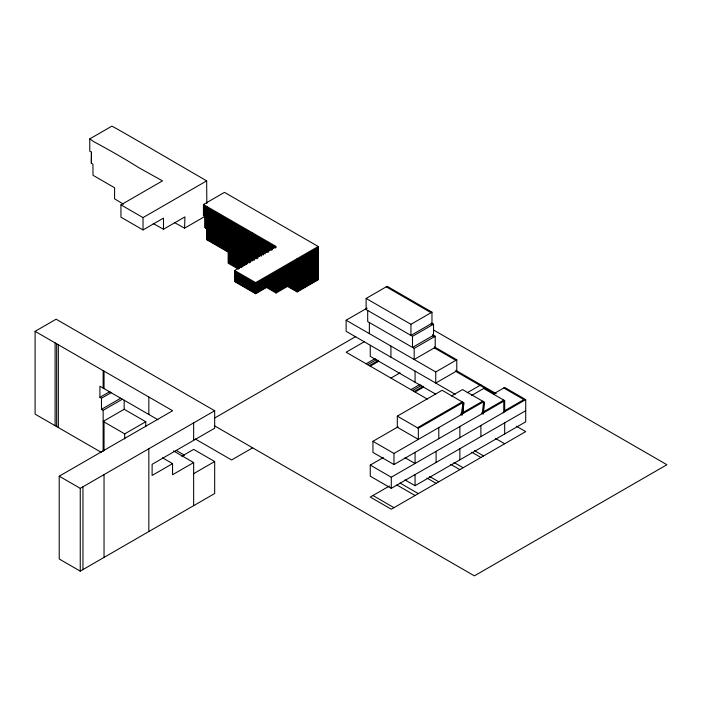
<?xml version="1.0" encoding="UTF-8"?>
<svg xmlns="http://www.w3.org/2000/svg" width="702" height="702" viewBox="0 0 702 702"><rect width="100%" height="100%" fill="white"/><g stroke="black" fill="none" stroke-linecap="round" stroke-linejoin="round"><path stroke-width="1.05" d="M206.827 203.536L206.66 180.87L161.609 154.668A1077.175 140.891 35.4 0 0 116.804 128.791L111.864 126.141L89.777 138.891L89.777 151.22L91.339 152.123L91.339 163.224L92.945 164.233L93.015 175.298L114.584 187.75L114.584 198.859L123.491 204.194M174.342 222.499L184.573 228.159L184.942 216.909L163.487 229.229L153.255 223.569M91.339 163.224L91.532 152.071M482.274 413.583L483.599 401.711L393.98 453.457L372.946 441.312L372.946 452.413L393.98 464.557L504.685 400.649L504.685 411.749M461.196 414.645L463.144 402.421L418.339 428.29L397.306 416.146L397.306 427.246L418.339 439.391L418.339 428.29M503.123 412.873L503.764 412.285L503.764 400.122L483.23 411.977M205.747 215.953L184.573 228.159M163.487 229.229L163.487 218.12L143.032 229.931L120.946 217.172L120.946 204.852L162.487 180.87L138.943 167.752A1077.175 868.155 -75.7 0 0 94.138 141.883L89.777 138.891M120.946 204.852L143.032 217.602L206.66 180.87M257.862 258.178L205.01 227.632L205.01 216.532L203.448 215.628L203.448 204.519L224.482 192.374L318.217 246.499L318.217 279.817L297.183 291.953L287.127 286.153M101.281 452.342L35.1 414.136L35.1 331.344L56.134 319.199L214.68 410.74L214.68 428.211L152.115 464.329L152.115 475.438L172.569 463.627L172.569 474.736L193.647 462.565L193.647 505.668M318.217 268.743L276.105 293.024L276.105 281.914L255.651 293.726L234.617 281.581L234.617 270.481L276.158 246.499L203.448 204.519M234.617 270.481L255.651 282.625L318.217 246.499M318.217 247.63L255.651 283.748L234.617 271.613M318.217 248.683L255.651 284.81L234.617 272.666M318.217 249.737L255.651 285.863L234.617 273.719M318.217 250.798L255.651 286.916L234.617 274.78M318.217 251.851L255.651 287.978L234.617 275.833M318.217 252.904L255.651 289.031L234.617 276.886M318.217 253.966L255.651 290.084L234.617 277.948M318.217 255.019L255.651 291.146L234.617 279.001M318.217 256.072L255.651 292.199L234.617 280.054M318.217 257.134L255.651 293.252L234.617 281.116M276.105 282.502L318.217 258.187M318.217 259.24L276.105 283.555L274.271 282.502M318.217 260.302L276.105 284.617L273.359 283.029M318.217 261.355L276.105 285.67L272.446 283.555M318.217 262.408L276.105 286.723L271.534 284.082M318.217 263.469L276.105 287.785L270.612 284.617M318.217 264.522L276.105 288.838L269.7 285.144M318.217 265.575L276.105 289.891L268.787 285.67M318.217 266.637L276.105 290.953L267.874 286.197M318.217 267.69L276.105 292.006L266.962 286.723M318.217 269.805L297.183 281.941L295.358 280.888M318.217 270.858L297.183 283.003L295.358 281.941M157.985 419.761L99.912 386.232L99.912 397.332L109.968 391.532M318.217 271.911L297.183 284.056L293.533 281.941M318.217 272.973L297.183 285.109L292.611 282.476M99.912 397.332L101.474 398.236L111.53 392.436M318.217 274.026L297.183 286.17L291.699 283.003M318.217 275.079L297.183 287.223L291.699 284.056M318.217 276.14L297.183 288.276L289.873 284.056M318.217 277.193L297.183 289.338L288.952 284.582M318.217 278.246L297.183 290.391L288.039 285.109M318.217 279.308L297.183 291.444L287.127 285.644M101.474 398.236L101.474 409.345L120.683 398.262M101.474 409.345L103.15 410.31L122.35 399.227M145.753 421.726L124.184 409.275L103.15 421.419L124.719 433.871L145.753 421.726L145.753 426.772M366.128 298.447L387.162 286.302L431.976 312.171L431.976 323.28L410.942 335.424L410.942 324.315L366.128 298.447L366.128 309.547L412.504 336.328L433.538 324.184L433.538 335.284L412.504 347.429L412.504 336.328M181.765 456.247L193.647 449.385L214.68 461.521L214.68 493.532L80.256 571.138L59.222 558.994L59.222 476.202L172.622 410.74L35.1 331.344M455.203 394.296L346.13 331.318L346.13 320.217L367.164 308.073M59.222 476.202L80.256 488.346L214.68 410.74M214.461 418.129L355.756 336.548M364.417 341.663L346.13 352.22L427.342 399.105M410.942 324.315L431.976 312.171M366.128 363.768L375.28 358.485M367.699 364.671L376.842 359.389M369.366 365.637L378.518 360.354M370.252 366.146L378.483 361.398M193.647 473.666L214.68 461.521M414.18 348.394L435.214 336.249L435.214 347.358L414.18 359.503L414.18 348.394L367.699 321.56L367.699 310.451M252.632 447.832L231.599 459.968L195.2 438.952M390.935 378.088L400.087 372.806M435.749 371.955L456.783 359.81L456.783 370.919L435.749 383.064L435.749 371.955L346.13 320.217M410.942 389.636L420.086 384.354M412.504 390.54L421.648 385.258M414.18 391.505L423.324 386.223M415.066 392.014L423.297 387.267M397.306 416.146L442.111 390.277L464.057 402.948L462.109 415.18L460.275 414.119M372.946 441.312L398.157 426.763M451.36 396.042L462.565 389.575L484.512 402.246L483.195 414.11L481.361 413.057M467.19 392.769L480.905 384.845M471.516 395.507L483.652 388.504L504.685 400.649M417.418 427.764L462.232 401.886M525.71 410.714L391.286 488.329L370.252 476.184L370.252 465.075L383.327 457.528M493.48 393.936L504.685 387.469L525.71 399.613L525.71 421.823L415.066 485.705L405.001 479.896M463.083 412.504L482.686 401.184M504.685 410.696L523.885 399.613L503.764 387.995M370.252 465.075L391.286 477.22L525.71 399.613M389.452 486.003L370.252 497.077L391.286 509.222L525.71 431.616L516.382 426.228M386.249 286.828L431.054 312.697M431.669 323.104L433.538 324.184M431.054 323.806L432.625 324.71M433.529 329.984L666.9 464.724L474.394 575.859L214.364 425.728M432.414 334.635L435.214 336.249M432.625 335.819L434.292 336.784M203.448 205.651L276.158 247.63M203.448 206.704L275.237 248.157M203.448 207.757L273.411 248.157M203.448 208.819L272.499 248.683M203.448 209.872L272.499 249.737M203.448 210.925L271.577 250.263M203.448 211.986L269.752 250.263M203.448 213.039L268.84 250.798M434.371 346.876L456.783 359.81M203.448 214.092L268.84 251.851M434.292 347.885L455.861 360.337M203.448 215.154L267.927 252.378M205.01 217.111L266.093 252.378M205.01 218.164L265.18 252.904M205.01 219.226L265.18 253.966M205.01 220.279L263.355 253.966M205.01 221.341L263.355 255.019M205.01 222.394L261.521 255.019M205.01 223.447L261.521 256.072M205.01 224.508L259.696 256.072M205.01 225.561L258.775 256.599M455.703 370.296L496.226 393.69M205.01 226.614L257.862 257.134M455.861 371.446L494.375 393.682M205.01 227.632L206.686 228.598M206.686 229.694L256.95 258.713M206.686 230.747L255.124 258.713M206.686 231.809L254.203 259.24M206.686 232.862L254.203 260.302M206.686 233.915L252.378 260.302M206.686 234.977L251.448 260.819M206.686 236.03L250.509 261.328M206.686 237.083L250.509 262.39M206.686 238.145L249.579 262.908M206.686 239.198L247.709 262.881M228.255 252.702L246.814 263.417M228.255 253.764L246.814 264.478M228.255 254.817L244.954 264.461M228.255 255.87L244.954 265.514M228.255 256.932L243.103 265.496M228.255 257.985L243.103 266.558M228.255 259.038L242.172 267.076M228.255 260.1L241.242 267.594M228.255 261.153L239.391 267.585M228.255 262.206L239.391 268.638M238.461 269.156L228.255 263.268L228.255 252.158L206.686 239.707L206.686 206.388M266.04 287.215L276.105 293.024M435.6 394.085L370.252 356.353L370.252 345.252M495.349 438.373L504.685 443.761M474.455 450.649L483.599 455.931M471.762 452.202L480.905 457.485M454.001 462.46L463.144 467.743M450.728 464.347L459.871 469.629M405.001 457.686L415.066 463.495L415.066 452.386M429.642 476.518L438.785 481.8M426.956 478.071L436.1 483.353M400.043 483.046L418.339 493.611M396.779 484.942L415.066 495.498M372.946 495.524L393.98 507.669M176.272 450.456L184.503 455.212M173.534 450.947L193.647 462.565M162.504 457.818L172.569 463.627M504.685 422.858L504.685 433.968M483.599 401.711L483.599 412.82M480.905 425.482L480.905 436.583M463.144 402.421L463.144 413.522M459.871 426.518L459.871 437.627M459.871 448.727L459.871 459.836M438.785 427.588L438.785 438.689M436.1 451.351L436.1 462.46M415.066 371.121L415.066 382.221M415.066 474.596L415.066 485.705M393.98 453.457L393.98 464.557M391.286 477.22L391.286 488.329M390.935 346.086L390.935 357.186M369.366 322.525L369.366 333.634M297.183 258.643L297.183 291.953M255.651 282.625L255.651 293.726M252.378 232.766L252.378 260.942M207.573 206.897L207.573 240.216M193.647 422.885L193.647 440.347M148.842 397.007L148.842 414.478M148.842 448.753L148.842 531.546M143.032 217.602L143.032 229.931M124.719 433.871L124.719 438.917M124.184 400.184L124.184 409.275M104.036 371.139L104.036 388.61M104.036 421.928L104.036 450.728M104.036 474.622L104.036 557.414M103.15 370.63L103.15 388.101M103.15 410.31L103.15 451.289M82.95 486.793L82.95 569.585M80.256 488.346L80.256 571.138M58.336 344.761L58.336 427.553M56.669 343.796L56.669 426.588M55.098 342.892L55.098 425.684"/></g></svg>
